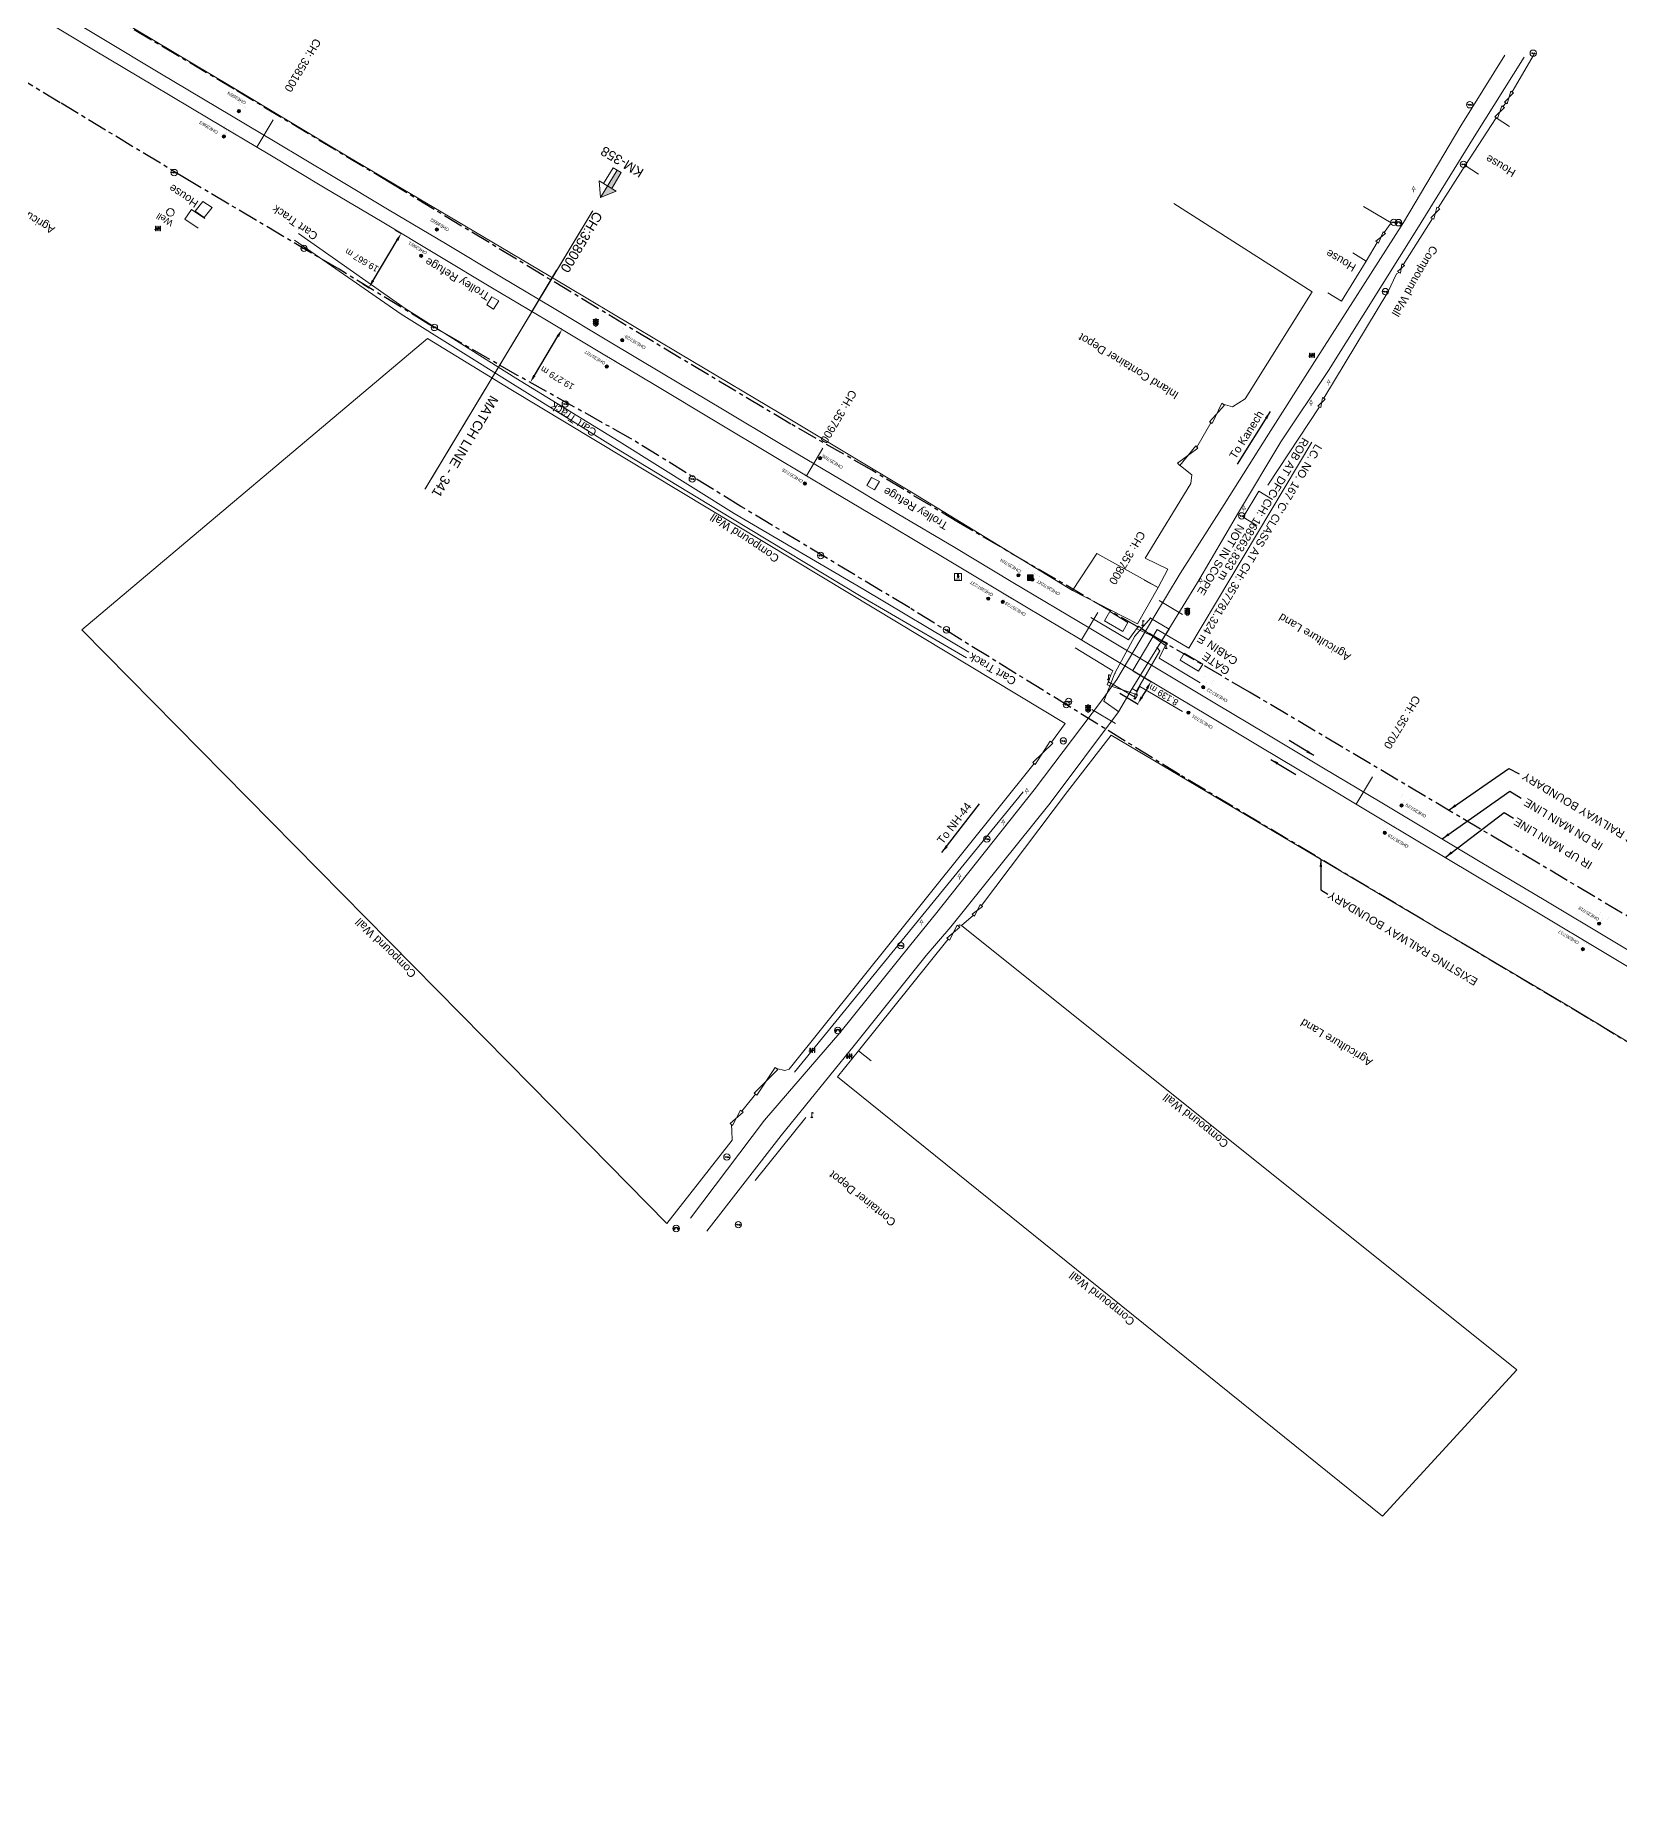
# Model space of a CAD drawing. Header units: metres. Extents: x 593168 to 611286, y 3401475 to 3412398.
# Drawn here: x 595662 to 596157, y 3410301 to 3410848 of the extents above; entities that cross this region are included whole.
import ezdxf
from ezdxf.enums import TextEntityAlignment as Align

# ---------------------------------------------------------------- set-up
doc = ezdxf.new("R2010")
doc.units = ezdxf.units.M
doc.header["$MEASUREMENT"] = 0
doc.linetypes.add('CENTER', pattern=[2, 1.25, -0.25, 0.25, -0.25])
doc.linetypes.add('PHANTOM2', pattern=[1.25, 0.625, -0.125, 0.125, -0.125, 0.125, -0.125])
doc.layers.get('Defpoints').update_dxf_attribs({"lineweight": 0})
for name, color, linetype, lineweight in [('Arch', 7, 'Continuous', 0), ('Bench_Mark', 7, 'Continuous', 0), ('Cart Track', 34, 'Continuous', 0), ('Commercial Building Pucca', 251, 'Continuous', 0), ('Compound Wall', 251, 'Continuous', 0), ('DFCC BOUNDARY', 6, 'CENTER', 0), ('Electric Pole', 251, 'Continuous', 0), ('Existing IR Chainage', 7, 'Continuous', 0), ('Existing IR Track', 143, 'Continuous', 0), ('Fence', 251, 'F-LINE', 0), ('Gate', 251, 'Continuous', 0), ('GIDN', 251, 'Continuous', 0), ('Govt buliding', 251, 'Continuous', 0), ('Grill', 251, 'Continuous', 0), ('KM STONE', 7, 'Continuous', 0), ('Lamp_Post', 251, 'Continuous', 0), ('LC DETAILS IN PLAN', 7, 'Continuous', 0), ('OHE MAST', 8, 'Continuous', 0), ('OHE MAST TEXT', 8, 'Continuous', 0), ('Pavers', 7, 'Continuous', 0), ('PROPOSED DFCC TRACK', 1, 'Continuous', 0), ('Residential Building Pucca', 251, 'Continuous', 0), ('Residential Building Semipucca', 251, 'Continuous', 0), ('Side Details', 251, 'Continuous', 0), ('Sign Board', 251, 'Continuous', 0), ('Subroad Edge', 34, 'Continuous', 0), ('Telephone_Pole', 251, 'Continuous', 0), ('Text1', 251, 'Continuous', 0), ('Transformer', 251, 'Continuous', 0), ('Trolley Stand', 251, 'Continuous', 0), ('Well', 5, 'Continuous', 0)]:
    doc.layers.add(name, color=color, linetype=linetype, lineweight=lineweight)
doc.layers.add('Existing Railway Boundary', color=7, linetype='CENTER')
doc.layers.add('MATCH LINE', color=7, linetype='Continuous')
doc.styles.add('CUT-FILL', font='cut-fill.shx', dxfattribs={"height": 2})
doc.styles.get("Standard").update_dxf_attribs({"font": 'arial.ttf'})
doc.styles.add('Style-Arial', font='arial.ttf')
doc.linetypes.add('F-LINE', pattern='A,0.6,["X",Standard,S=0.3,R=0,X=0,Y=-0.15],0.1', length=0.7)
doc.dimstyles.new('ISO-25', dxfattribs={"dimtxt": 2.5, "dimasz": 2.5, "dimexe": 1.25, "dimexo": 0.625, "dimtad": 1, "dimtxsty": 'Standard', "dimcen": 2.5, "dimadec": 0, "dimazin": 0, "dimtfac": 1, "dimtmove": 0, "dimatfit": 3, "dimfxl": 1, "dimarcsym": 0})
doc.dimstyles.get("Standard").update_dxf_attribs({"dimtxt": 0.18, "dimasz": 0.18, "dimexe": 0.18, "dimexo": 0.0625, "dimgap": 0.09, "dimtad": 0, "dimtih": 1, "dimtoh": 1, "dimdec": 4, "dimzin": 0, "dimdsep": 46, "dimtxsty": 'Standard', "dimcen": 0.09, "dimadec": 0, "dimazin": 0, "dimtfac": 1, "dimtdec": 4, "dimtofl": 0, "dimtmove": 0, "dimatfit": 3, "dimfxl": 1, "dimtolj": 1, "dimtzin": 0, "dimarcsym": 0})

# ---------------------------------------------------------------- blocks, each defined once
blk = doc.blocks.new('GT')
at = {"layer": 'Gate'}
for p, q in [((-0.5, -0.5), (-0.5, 0.5)), ((-0.5, 0.5), (0.5, -0.5)), ((0.5, 0.5), (0.5, -0.5))]:
    blk.add_line(p, q, dxfattribs=at)
blk.add_lwpolyline([(0.5, 0.5), (-0.5, -0.5)], dxfattribs=at)
blk = doc.blocks.new('EP')
blk.add_hatch(color=8).paths.add_polyline_path([(-0.21, -0.05), (-0.21, 0.16), (-0.93, -0.01), (-0.31, 0.07), (-0.31, -0.19), (0.31, 0), (0.31, -0.24), (0.94, -0.01), (0.41, -0.1), (0.43, 0.15)])
at = {"color": 8}
for p, q in [((-0.93, -0.01), (-0.21, 0.16)), ((-0.31, 0.07), (-0.93, -0.01)), ((-0.31, -0.19), (-0.31, 0.07)), ((0.31, 0), (-0.31, -0.19)), ((-0.21, 0.16), (-0.21, -0.05)), ((-0.21, -0.05), (0.43, 0.15)), ((0.31, -0.24), (0.31, 0)), ((0.43, 0.15), (0.41, -0.1)), ((0.94, -0.01), (0.31, -0.24)), ((0.41, -0.1), (0.94, -0.01))]:
    blk.add_line(p, q, dxfattribs=at)
blk.add_circle((0, 0), 1, dxfattribs=at)
blk = doc.blocks.new('LP')
for points in [[(0, 0), (0, 1.5)], [(0.25, 1.35), (0.44, 1.35)]]:
    blk.add_lwpolyline(points)
for centre, radius, start, end in [((0.07, 0.99), 0.519, 57.6425, 97.3165), ((0.34, 1.33), 0.094, 11.7012, 168.0476)]:
    blk.add_arc(centre, radius, start, end)
at = {"extrusion": (0, 0, -1)}
blk.add_ellipse((0, 0.01), major_axis=(0.308, 0), ratio=0.400495, dxfattribs=at)
blk.add_ellipse((0.35, 1.36), major_axis=(0.0017, 0.0438), ratio=0.461056, start_param=1.74022, end_param=4.575836)
blk = doc.blocks.new('SIG')
for color, points in [(1, [(-0.22, 0.42, 0.180295), (-0.01, 0.33, -0.00255), (0.01, 0.33, -0.00255), (0.02, 0.33, 0.180295), (0.23, 0.42, -0.002654), (0.25, 0.44, 0.184495), (0.33, 0.65, 1.000001), (-0.32, 0.65, 0.184495), (-0.24, 0.44, -0.002654)]), (2, [(0.23, -0.23, -0.002654), (0.25, -0.21, 0.184495), (0.33, 0.01, 1.000001), (-0.32, 0.01, 0.184495), (-0.24, -0.21, -0.002654), (-0.22, -0.23, 0.180295), (-0.01, -0.32, -0.00255), (0.01, -0.32, -0.00255), (0.02, -0.32, 0.180295)]), (3, [(0.23, -0.88, -0.002654), (0.25, -0.86, 0.184495), (0.33, -0.64, 1.000001), (-0.32, -0.64, 0.184495), (-0.24, -0.86, -0.002654), (-0.22, -0.88, 0.395599)])]:
    blk.add_hatch(color=color).paths.add_polyline_path(points)
for p, q in [((-0.31, 0.98), (-0.32, -0.9)), ((0.33, -0.9), (0.32, 0.98))]:
    blk.add_line(p, q)
for points in [[(-0.31, 0.98), (-0.81, 0.98, 0.198758), (-0.42, 0.41, 0.003814), (-0.31, 0.39, 0.003814)], [(-0.31, 0.33), (-0.81, 0.33, 0.198758), (-0.42, -0.23, 0.003727), (-0.32, -0.26, 0.003727)], [(0.32, 0.98), (0.82, 0.98, -0.198758), (0.44, 0.41, -0.003814), (0.32, 0.39, -0.003814)], [(0.32, 0.33), (0.82, 0.33, -0.198758), (0.44, -0.23, -0.003727), (0.33, -0.26, -0.003727)], [(-0.32, -0.32), (-0.81, -0.32, 0.198758), (-0.42, -0.88, 0.003639), (-0.32, -0.9)], [(0.33, -0.32), (0.82, -0.32, -0.198758), (0.44, -0.88, -0.003639), (0.33, -0.9)]]:
    blk.add_lwpolyline(points, format="xyb")
for centre, radius, start, end in [((0.01, 0.91), 0.324, 12.4049, 167.5951), ((0.01, 0.81), 0.357, 27.7578, 152.2422), ((0.01, -0.9), 0.324, 181.4572, 358.5428)]:
    blk.add_arc(centre, radius, start, end)
blk = doc.blocks.new('TP')
at = {"layer": 'Telephone_Pole'}
blk.add_hatch(color=8, dxfattribs=at).paths.add_polyline_path([(0.49, 0.08, -0.516403), (0.5, 0.04, 0.157799), (0.42, -0.19, 0.257253), (0.43, -0.21), (0.7, -0.4, 0.297943), (0.73, -0.4, 0.213635), (0.94, -0.09, 0.292624), (0.86, 0.1, 0.314672), (-0.86, 0.1, 0.297888), (-0.94, -0.1, 0.205841), (-0.73, -0.4, 0.297943), (-0.7, -0.4), (-0.43, -0.21, 0.257253), (-0.42, -0.19, 0.155164), (-0.5, 0.04, -0.510878), (-0.49, 0.08, -0.167449)])
at = {"layer": 'Telephone_Pole', "color": 8}
for p, q in [((-0.7, -0.4), (-0.43, -0.21)), ((-0.44, -0.22), (-0.44, -0.22)), ((0.7, -0.4), (0.43, -0.21)), ((0.44, -0.22), (0.44, -0.22))]:
    blk.add_line(p, q, dxfattribs=at)
blk.add_circle((0, 0), 1.03, dxfattribs=at)
for centre, radius, start, end in [((0.01, -1.13), 1.5, 55.3659, 125.2353), ((-0.48, 0.05), 0.0243, 109.2181, 217.464), ((-0.82, -0.21), 0.402, 2.1844, 37.464), ((0.01, -1.34), 1.5, 71.1943, 109.2181), ((0.82, -0.21), 0.402, 141.9464, 177.8156), ((0.48, 0.06), 0.0243, 321.9464, 71.1943), ((0.75, -0.06), 0.194, 350.1231, 55.3659), ((-0.44, -0.19), 0.0258, 304.4776, 2.1844), ((0.44, -0.19), 0.0258, 177.8156, 235.5224), ((0.72, -0.38), 0.0258, 235.5224, 301.8866), ((0.49, -0.01), 0.462, 301.8866, 350.1231)]:
    blk.add_arc(centre, radius, start, end, dxfattribs=at)
blk = doc.blocks.new('TRF')
blk.add_hatch(color=256).paths.add_polyline_path([(0.22, -0.04), (0.38, 0.42), (-0.98, -0.29), (0.02, 0.04), (-0.18, -0.39), (0.98, 0.09)])
for p, q in [((-0.69, 0.72), (-0.69, -0.72)), ((-0.52, 0.72), (-0.69, 0.72)), ((-0.52, -0.72), (-0.52, 0.72)), ((0, 0.72), (0, -0.72)), ((0.17, 0.72), (0, 0.72)), ((0.17, -0.72), (0.17, 0.72)), ((0.7, 0.72), (0.7, -0.72)), ((0.87, 0.72), (0.7, 0.72)), ((0.87, -0.72), (0.87, 0.72)), ((-0.69, -0.72), (-0.52, -0.72)), ((0, -0.72), (0.17, -0.72)), ((0.7, -0.72), (0.87, -0.72))]:
    blk.add_line(p, q)
blk.add_lwpolyline([(0.22, -0.04), (0.38, 0.42), (-0.98, -0.29), (0.02, 0.04), (-0.18, -0.39), (0.98, 0.09)], close=True)
blk = doc.blocks.new('TSB')
at = {"const_width": 0.132}
blk.add_lwpolyline([(-0.51, 0.84), (0.54, 0.84), (0, 1.85)], close=True, dxfattribs=at)
at = {"const_width": 0.142}
blk.add_lwpolyline([(0, 0.84), (0, 0)], dxfattribs=at)
blk = doc.blocks.new('GI2000D')
at = {"layer": 'GIDN'}
blk.add_hatch(color=256, dxfattribs=at).paths.add_polyline_path([(-0.17, 0.52), (-0.32, 0.52), (-0.01, 0), (0.29, 0.52), (0.14, 0.52), (0.14, 1.15), (-0.17, 1.15)])
for p, q in [((1.05, 1.27), (-1.08, 1.27)), ((-1.08, 1.27), (-1.08, -0.85)), ((1.05, -0.85), (1.05, 1.27)), ((-1.08, -0.85), (1.05, -0.85))]:
    blk.add_line(p, q, dxfattribs=at)
for points in [[(-0.32, 0.52), (-0.01, 0), (0.29, 0.52)], [(-0.32, 0.52), (-0.17, 0.52)], [(-0.17, 0.52), (-0.17, 1.15), (0.14, 1.15), (0.14, 0.52)], [(0.14, 0.52), (0.29, 0.52)]]:
    blk.add_lwpolyline(points, dxfattribs=at)
at = {"layer": 'GIDN', "style": 'CUT-FILL'}
blk.add_text('2000', height=0.5, dxfattribs=at).set_placement((-0.93, -0.69))
blk = doc.blocks.new('BM')
blk.add_hatch(color=256).paths.add_polyline_path([(-0.88, 0.88), (-0.88, -0.88), (0.88, -0.88), (0.88, 0.88)])
for p, q in [((0.88, 0.88), (-0.88, 0.88)), ((-0.88, 0.88), (-0.88, -0.88)), ((0.88, -0.88), (0.88, 0.88)), ((-0.88, -0.88), (0.88, -0.88))]:
    blk.add_line(p, q)
blk = doc.blocks.new('KM POST PLAN')
h = blk.add_hatch(color=256)
h.dxf.hatch_style = 1
h.paths.add_polyline_path([(0, -8.5), (-3, -8.5), (-3, -20), (0, -20)])
h.paths.add_polyline_path([(0, -8.5), (0, 0), (-6.3, -8.5)])
for points in [[(0, 0), (-6.3, -8.5), (6.3, -8.5)], [(0, 0), (0, -20)], [(0, 0), (6.3, -8.5)], [(3, -8.5), (3, -20), (-3, -20), (-3, -8.5)]]:
    blk.add_lwpolyline(points)
at = {"style": 'Style-Arial'}
blk.add_attdef('KM-POST', text='', height=6, dxfattribs=at).set_placement((0, -26, -263.9), align=Align.MIDDLE_CENTER)
blk = doc.blocks.new('OHE MAST')
h = blk.add_hatch(color=253)
h.dxf.hatch_style = 1
edge = h.paths.add_edge_path()
edge.add_arc((0, 0), 0.514, 0, 360)
at = {"color": 253, "const_width": 0.01}
for points in [[(-1.03, -1.71), (0, 0)], [(-3.09, -2.23), (-2.32, -0.94), (0.26, -2.49), (-0.52, -3.77)]]:
    blk.add_lwpolyline(points, dxfattribs=at)
at = {"color": 253}
blk.add_circle((0, 0), 0.514, dxfattribs=at)
blk = doc.blocks.new('*D138')
at = {"layer": 'Defpoints', "color": 0, "transparency": 16777216}
for p in [(596004.79, 3410649.62), (596000.62, 3410642.64), (596006.36, 3410639.2)]:
    blk.add_point(p, dxfattribs=at)
at = {"layer": 'PROPOSED DFCC TRACK', "color": 0, "lineweight": -2, "transparency": 16777216}
for p, q in [((596004.9, 3410649.56), (596010.64, 3410646.12)), ((596000.72, 3410642.57), (596006.47, 3410639.14)), ((596009.25, 3410644.04), (596007.64, 3410641.35))]:
    blk.add_line(p, q, dxfattribs=at)
at = {"layer": 'PROPOSED DFCC TRACK', "color": 0, "transparency": 16777216}
for points in [[(596007.29, 3410641.56), (596008, 3410641.13), (596006.36, 3410639.2)], [(596008.9, 3410644.25), (596009.61, 3410643.83), (596010.54, 3410646.19)]]:
    blk.add_solid(points, dxfattribs=at)
at = {"layer": 'PROPOSED DFCC TRACK', "color": 0, "lineweight": 0, "transparency": 16777216, "insert": (596014.46, 3410641.97), "char_height": 2, "attachment_point": 5, "rotation": 149, "style": 'Style-Arial'}
blk.add_mtext('\\A1;8.139 m', dxfattribs=at)
blk = doc.blocks.new('TerminatorOpen_0.5')
at = {"color": 0, "linetype": 'ByBlock', "lineweight": -2}
for q in [(-1, 0.25), (-1, 0), (-1, -0.25)]:
    blk.add_line((0, 0), q, dxfattribs=at)
blk = doc.blocks.new('*D80')
at = {"layer": 'Defpoints', "color": 0, "linetype": 'ByBlock', "ltscale": 5, "transparency": 16777216}
for p in [(595826.52, 3410756.15), (595826.55, 3410756.14), (595816.64, 3410739.6)]:
    blk.add_point(p, dxfattribs=at)
at = {"layer": 'DFCC BOUNDARY', "color": 0, "linetype": 'ByBlock', "lineweight": -2, "ltscale": 5, "transparency": 16777216}
for p, q in [((595826.44, 3410756.2), (595826.41, 3410756.22)), ((595817.9, 3410741.76), (595825.23, 3410754.01)), ((595816.53, 3410739.66), (595816.5, 3410739.68))]:
    blk.add_line(p, q, dxfattribs=at)
at = {"layer": 'DFCC BOUNDARY', "color": 0, "linetype": 'ByBlock', "ltscale": 5, "transparency": 16777216}
for points in [[(595824.87, 3410754.22), (595825.59, 3410753.79), (595826.52, 3410756.15)], [(595817.54, 3410741.97), (595818.25, 3410741.54), (595816.61, 3410739.61)]]:
    blk.add_solid(points, dxfattribs=at)
at = {"layer": 'DFCC BOUNDARY', "color": 0, "linetype": 'ByBlock', "ltscale": 5, "transparency": 16777216, "insert": (595825.07, 3410740.99), "char_height": 2, "attachment_point": 5, "rotation": 149, "style": 'Style-Arial'}
blk.add_mtext('\\A1;19.279 m', dxfattribs=at)
blk = doc.blocks.new('*D81')
at = {"layer": 'Defpoints', "color": 0, "linetype": 'ByBlock', "ltscale": 5, "transparency": 16777216}
for p in [(595774.32, 3410787.34), (595776.31, 3410786.15), (595764.23, 3410770.46)]:
    blk.add_point(p, dxfattribs=at)
at = {"layer": 'DFCC BOUNDARY', "color": 0, "linetype": 'ByBlock', "lineweight": -2, "ltscale": 5, "transparency": 16777216}
for p, q in [((595767.5, 3410771.42), (595775.02, 3410784.01)), ((595774.43, 3410787.28), (595776.41, 3410786.09)), ((595764.34, 3410770.4), (595766.32, 3410769.21))]:
    blk.add_line(p, q, dxfattribs=at)
at = {"layer": 'DFCC BOUNDARY', "color": 0, "linetype": 'ByBlock', "ltscale": 5, "transparency": 16777216}
for points in [[(595774.67, 3410784.22), (595775.38, 3410783.79), (595776.31, 3410786.15)], [(595767.14, 3410771.63), (595767.85, 3410771.21), (595766.21, 3410769.27)]]:
    blk.add_solid(points, dxfattribs=at)
at = {"layer": 'DFCC BOUNDARY', "color": 0, "linetype": 'ByBlock', "ltscale": 5, "transparency": 16777216, "insert": (595763.99, 3410777.78), "char_height": 2, "attachment_point": 5, "rotation": 149, "style": 'Style-Arial'}
blk.add_mtext('\\A1;19.667 m', dxfattribs=at)

msp = doc.modelspace()

# ---------------------------------------------------------------- linework, layer by layer
at = {"layer": 'Arch'}
for points in [[(596020.3177, 3410667.1006, 257.8016), (596013.0598, 3410671.4402, 257.8236)], [(595992.0545, 3410637.4317, 257.8345), (595999.3902, 3410633.0233, 257.9285)]]:
    msp.add_polyline3d(points, dxfattribs=at)
at = {"layer": 'Cart Track'}
for points in [[(595920.0066, 3410672.6977, 257.0638), (595879.2149, 3410697.3282, 257.1078), (595843.077, 3410719.3289, 257.0398), (595811.0981, 3410739.1223, 257.0758), (595776.3058, 3410760.9445, 257.0388), (595742.9814, 3410784.1014, 257.2547)], [(595744.2568, 3410786.1147, 257.3137), (595777.5816, 3410762.6751, 257.0218), (595812.0842, 3410740.9706, 256.9958), (595844.3571, 3410721.1408, 256.9848), (595880.2911, 3410698.6864, 257.0678), (595920.7608, 3410674.8705, 257.0248)], [(595920.7608, 3410674.8705, 257.0248), (595953.6174, 3410655.3309, 256.9668)], [(595952.8208, 3410653.5272, 257.0758), (595920.0066, 3410672.6977, 257.0638)]]:
    msp.add_polyline3d(points, dxfattribs=at)
at = {"layer": 'Commercial Building Pucca'}
for points in [[(596112.8256, 3410804.6221, 257.2557), (596108.6305, 3410807.34, 257.2557), (596118.3225, 3410822.2997, 257.2797), (596122.5176, 3410819.5818, 257.2797)], [(596008.6277, 3410684.728, 257.8375), (596015.7537, 3410681.2488, 257.7586), (596012.7658, 3410675.5593, 257.2457), (596008.3404, 3410677.8833, 257.2457)]]:
    msp.add_polyline3d(points, dxfattribs=at)
at = {"layer": 'Compound Wall'}
for points in [[(596130.1728, 3410842.1403, 257.2867), (596123.2871, 3410830.3469, 257.3587)], [(596121.2934, 3410826.9118, 257.3817), (596120.4705, 3410825.7607, 257.3897)], [(596100.2226, 3410794.1265, 257.1807), (596108.6305, 3410807.34, 257.2557)], [(596060.8702, 3410767.94, 258.0025), (596017.6578, 3410795.4814, 255.7672)], [(596083.3534, 3410786.4069, 257.3617), (596085.539, 3410789.4681, 257.3957), (596076.8671, 3410794.526, 257.5509)], [(596089.2656, 3410776.3938, 257.2697), (596098.3788, 3410790.8055, 257.2207)], [(596077.7416, 3410777.4654, 257.3917), (596081.147, 3410783.3647, 257.4317)], [(596064.4614, 3410734.6576, 257.5986), (596084.4241, 3410767.7704, 257.5226), (596087.1924, 3410773.4877, 257.3637), (596087.9433, 3410773.9796, 257.2777)], [(596032.9953, 3410732.8253, 257.6316), (596035.907, 3410731.9575, 257.6156), (596039.9175, 3410734.4916, 257.5716), (596060.8702, 3410767.94, 258.0025)], [(595784.4951, 3410753.2804, 257.4297), (595676.5812, 3410662.2838, 257.4297), (595816.9588, 3410519.8337, 258.7195)], [(595810.5791, 3410737.4429, 257.4297), (595784.4951, 3410753.2804, 257.4297)], [(595810.5791, 3410737.4429, 257.4297), (595916.3232, 3410673.6844, 257.4523)], [(596047.0337, 3410707.5541, 257.5796), (596063.1017, 3410731.9994, 257.5826)], [(596024.8081, 3410719.3954, 257.6346), (596029.1895, 3410727.0312, 257.6316)], [(596008.6277, 3410684.728, 257.8375), (596022.9685, 3410708.0409, 257.5756), (596023.2717, 3410710.7686, 257.5856), (596019.155, 3410713.9663, 257.6176)], [(595986.0252, 3410674.6093, 259.3781), (596006.329, 3410664.1441, 257.9715), (596012.7658, 3410675.5593, 257.2457), (595993.5969, 3410686.1304, 258.7123), (595986.0252, 3410674.6093, 259.3781)], [(595916.3232, 3410673.6844, 257.4523), (595983.7157, 3410633.0349, 257.4667)], [(595983.7157, 3410633.0349, 257.4667), (595979.4003, 3410627.2588, 257.7204)], [(595998.0843, 3410629.459, 257.8625), (595984.4499, 3410611.86, 257.6086)], [(596216.8592, 3410496.3985, 256.404), (596216.9555, 3410498.7317, 256.5359), (596142.0295, 3410544.1057, 254.6125), (595998.0843, 3410629.459, 257.8625)], [(596216.8592, 3410496.3985, 256.404), (596216.9555, 3410498.7317, 256.5359), (596142.0295, 3410544.1057, 254.6125), (595998.0843, 3410629.459, 257.8625)], [(595893.488, 3410525.2712, 257.6566), (595896.171, 3410524.6635, 257.7736), (595897.4308, 3410525.056, 257.6126), (595973.9699, 3410620.5957, 257.7436)], [(595951.3153, 3410569.9544, 257.5656), (596124.7126, 3410431.0961, 256.5359), (596082.8022, 3410385.401, 259.812), (595912.5522, 3410522.6904, 257.8036)], [(595951.3153, 3410569.9544, 257.5656), (595950.7227, 3410570.2066, 257.6886), (595950.3713, 3410569.7578, 257.8755)], [(595947.1265, 3410565.7052, 257.7036), (595919.1561, 3410530.8437, 259.795)], [(595916.4359, 3410519.5436, 257.8036), (595912.5522, 3410522.6904, 257.8036), (595919.1611, 3410530.8471, 259.812), (595923.0448, 3410527.7003, 259.812)], [(595816.9588, 3410519.8337, 258.7195), (595859.3068, 3410476.8216, 259.1092)], [(595882.7089, 3410511.9495, 257.7106), (595886.9887, 3410517.2111, 257.6686)], [(595859.3068, 3410476.8216, 259.1092), (595879.6849, 3410502.8583, 257.8246), (595879.6196, 3410505.7675, 257.7666), (595879.4217, 3410507.8312, 257.7096)]]:
    msp.add_polyline3d(points, dxfattribs=at)
at = {"layer": 'Existing IR Chainage', "color": 7, "linetype": 'Continuous', "lineweight": 13, "flags": 128}
for points in [[(595736.362, 3410821.6712), (595731.2355, 3410813.0852)], [(595824.7714, 3410774.6747), (595817.081, 3410761.7962)], [(595908.0225, 3410719.0398), (595902.8949, 3410710.4545)], [(595993.8783, 3410667.777), (595988.7546, 3410659.1894)], [(596079.7075, 3410616.4339), (596074.5719, 3410607.8534)]]:
    msp.add_lwpolyline(points, dxfattribs=at)
at = {"layer": 'Existing IR Track', "flags": 128}
for points in [[(596170.1734, 3410555.8422), (596154.2932, 3410565.3403), (596133.7703, 3410577.6163), (596113.2744, 3410589.876), (596097.6869, 3410599.1997), (596082.0272, 3410608.5666), (596064.3773, 3410619.1341), (596046.7066, 3410629.714), (596030.954, 3410639.141), (596015.345, 3410648.482), (595991.2134, 3410662.9055), (595967.388, 3410677.1458), (595949.1957, 3410687.9879), (595931.2111, 3410698.7085), (595913.1621, 3410709.4849), (595895.1139, 3410720.2608), (595876.6183, 3410731.2984), (595858.1164, 3410742.3397), (595841.0905, 3410752.5194), (595824.0543, 3410762.7052), (595807.0875, 3410772.8237), (595790.0888, 3410782.9613), (595772.5425, 3410793.4543), (595755.0024, 3410803.9436), (595736.9425, 3410814.7418), (595718.9083, 3410825.5247), (595700.9463, 3410836.2612), (595682.9425, 3410847.0228), (595665.1983, 3410857.6389)], [(596167.9077, 3410552.0578), (596152.0357, 3410561.5369), (596131.4927, 3410573.8117), (596110.9242, 3410586.1018), (596095.4047, 3410595.3876), (596079.5815, 3410604.855), (596062.0955, 3410615.3207), (596044.7839, 3410625.6821), (596028.6749, 3410635.3334), (596013.5109, 3410644.4185), (595988.9264, 3410659.0869), (595965.1935, 3410673.2469), (595946.9099, 3410684.1655), (595928.7818, 3410694.9935), (595910.8861, 3410705.6817), (595892.7455, 3410716.5163), (595874.3563, 3410727.5161), (595855.7843, 3410738.6252), (595838.8475, 3410748.7685), (595821.6419, 3410759.0726), (595804.8572, 3410769.0955), (595787.8319, 3410779.2621), (595770.317, 3410789.7352), (595752.601, 3410800.3285), (595734.7095, 3410811.011), (595716.5792, 3410821.836), (595698.7012, 3410832.5098), (595680.7593, 3410843.2218), (595662.9439, 3410853.8717)]]:
    msp.add_lwpolyline(points, dxfattribs=at)
at = {"layer": 'Existing Railway Boundary', "ltscale": 5}
for points in [[(596565.7099, 3410328.7441), (596427.9027, 3410410.979), (596336.5641, 3410466.3901), (596294.1327, 3410491.9209), (596252.2462, 3410517.5825), (596122.0216, 3410594.9779), (596041.2343, 3410642.8592), (595950.3874, 3410695.8455), (595923.2487, 3410712.1863), (595898.0299, 3410726.5886), (595863.6515, 3410747.1001), (595773.0721, 3410801.8182), (595724.1058, 3410831.245), (595686.0849, 3410853.8196), (595607.5762, 3410900.8377), (595422.7043, 3411010.1706)], [(596552.5715, 3410300.8278), (596353.2672, 3410418.7139), (596319.8018, 3410440.5095), (596278.5061, 3410466.0808), (596234.8081, 3410491.4151), (596197.8735, 3410510.0694), (596147.1649, 3410540.8969), (596061.8544, 3410591.7041), (596019.4509, 3410617.0475), (595935.1346, 3410669.1451), (595882.345, 3410700.8951), (595847.8965, 3410722.1304), (595812.6684, 3410741.815), (595784.8688, 3410757.8556), (595756.8821, 3410774.948), (595709.6343, 3410802.9031), (595669.8324, 3410826.98), (595399.9234, 3410989.4837)]]:
    msp.add_lwpolyline(points, dxfattribs=at)
at = {"layer": 'Fence'}
for p, q in [((595899.195, 3410524.1708), (595970.5961, 3410611.7387)), ((595984.4499, 3410611.86), (595957.5052, 3410576.2424)), ((595955.0078, 3410573.1389), (595951.3153, 3410569.9544)), ((595886.8297, 3410490.2904), (595902.7263, 3410509.9183))]:
    msp.add_line(p, q, dxfattribs=at)
msp.add_lwpolyline([(595986.0252, 3410674.6093), (595935.6624, 3410705.3408), (595898.6824, 3410727.4854), (595863.0026, 3410748.7516), (595828.111, 3410769.5342), (595796.2128, 3410788.4877), (595759.7379, 3410810.1088), (595723.2335, 3410832.0475), (595687.0309, 3410853.5815), (595649.8777, 3410875.916), (595611.2865, 3410898.9071), (595580.9885, 3410916.5931), (595512.5764, 3410957.996), (595476.5661, 3410979.361), (595402.8039, 3411023.3737), (595368.2592, 3411043.3332), (595301.4084, 3411083.0248), (595228.5864, 3411126.7737), (595192.3758, 3411148.8751), (595162.8088, 3411167.1177), (595123.0253, 3411190.129), (595110.9292, 3411198.7494)], dxfattribs=at)
at = {"layer": 'Govt buliding'}
msp.add_polyline3d([(596003.3094, 3410664.6057, 257.8106), (596001.658, 3410661.7682, 257.6506), (595995.9839, 3410665.165, 257.6966), (595997.6372, 3410668.0058, 257.6966)], close=True, dxfattribs=at)
at = {"layer": 'Grill'}
for points in [[(596006.294, 3410662.9956, 257.9115), (596003.4695, 3410659.1727, 257.8515), (595991.7492, 3410666.201, 257.6116)], [(596025.8937, 3410645.7875, 257.4926), (596013.0108, 3410653.465, 258.1255), (596014.6472, 3410656.6818, 258.0845), (596015.2807, 3410657.8404, 258.0525)], [(595997.0503, 3410645.6264, 257.9535), (595997.899, 3410648.2783, 258.0395), (595998.5933, 3410649.5342, 258.0665), (595986.8348, 3410656.667, 257.5056)], [(596020.332, 3410636.8064, 257.5036), (596006.9548, 3410644.6185, 258.0575), (596006.068, 3410642.7502, 258.0065), (596006.0328, 3410641.5543, 257.8945)]]:
    msp.add_polyline3d(points, dxfattribs=at)
at = {"layer": 'LC DETAILS IN PLAN', "lineweight": 13, "flags": 128}
msp.add_lwpolyline([(596004.7919, 3410649.6209), (596012.4407, 3410662.4404), (596022.2721, 3410656.5745), (596060.7006, 3410720.9814)], dxfattribs=at)
at = {"layer": 'MATCH LINE', "linetype": 'PHANTOM2', "ltscale": 15, "const_width": 0.4}
msp.add_lwpolyline([(595836.1251, 3410793.2334), (595783.7034, 3410706.2105)], dxfattribs=at)
at = {"layer": 'Pavers'}
msp.add_polyline3d([(596000.4131, 3410636.7293, 257.8805), (595995.7678, 3410640.0667, 257.8166), (595999.2155, 3410648.7487, 258.0015), (596005.4025, 3410660.3361, 258.0045), (596010.2883, 3410666.0075, 258.0415), (596016.1251, 3410662.5537, 257.9355), (596012.3944, 3410656.7039, 257.9845), (596013.2338, 3410655.774, 258.0415), (596006.0024, 3410643.1558, 257.9455), (596004.6547, 3410643.9993, 257.9305), (596000.3588, 3410636.6537, 257.9415)], dxfattribs=at)
for p in [(596010.288, 3410666.008, 258.041), (596005.403, 3410660.336, 258.004), (596016.125, 3410662.554, 257.936), (596012.394, 3410656.704, 257.985), (596013.234, 3410655.774, 258.041), (595999.216, 3410648.749, 258.001), (596004.615, 3410643.929, 257.893), (596006.002, 3410643.156, 257.946), (595995.768, 3410640.067, 257.817), (596000.413, 3410636.729, 257.881)]:
    msp.add_point(p, dxfattribs=at)
at = {"layer": 'Residential Building Pucca'}
msp.add_polyline3d([(596043.4992, 3410694.899, 257.5026), (596039.2372, 3410697.5106, 257.5026), (596044.2207, 3410705.6436, 257.4297), (596048.4827, 3410703.032, 257.4297)], dxfattribs=at)
msp.add_polyline3d([(596025.36, 3410649.3583, 257.9815), (596019.5576, 3410652.8666, 258.0295), (596020.8711, 3410655.0655, 258.0085), (596026.6737, 3410651.5572, 258.0085)], close=True, dxfattribs=at)
at = {"layer": 'Residential Building Semipucca'}
msp.add_polyline3d([(595711.907, 3410793.0683, 257.9805), (595714.3838, 3410796.1705, 257.9625), (595717.2347, 3410794.223, 258.0055), (595714.7579, 3410791.1207, 258.0055)], close=True, dxfattribs=at)
for points in [[(595712.8868, 3410787.8177, 257.9285), (595708.7712, 3410790.6544, 257.9285), (595710.8319, 3410793.6443, 257.9705), (595714.9476, 3410790.8077, 257.9705)], [(596073.4983, 3410780.1073, 257.3917), (596077.7416, 3410777.4654, 257.3917), (596069.9797, 3410764.9982, 257.4327), (596065.7363, 3410767.64, 257.4327)]]:
    msp.add_polyline3d(points, dxfattribs=at)
at = {"layer": 'Subroad Edge'}
for points in [[(595866.6595, 3410478.5352, 257.9705), (595889.7348, 3410509.1307, 257.8925), (595913.3311, 3410536.4434, 257.9925), (595935.4894, 3410564.0045, 257.7606), (595943.1616, 3410573.4713, 257.7716), (595974.0435, 3410612.3014, 257.5376), (595995.0118, 3410640.1646, 257.8515), (595999.8415, 3410646.8237, 257.9705), (596011.0578, 3410665.7509, 258.0155), (596019.6324, 3410679.9224, 257.7406), (596033.3246, 3410701.4832, 257.3527), (596047.1476, 3410723.4485, 257.2487), (596061.5784, 3410746.0468, 257.3047), (596089.333, 3410789.6005, 257.2947), (596107.2579, 3410819.7828, 257.2157), (596121.0388, 3410841.8587, 257.2757)], [(595871.7446, 3410474.467, 257.9075), (595894.9712, 3410504.31, 258.0035), (595917.7296, 3410532.473, 258.0345), (595940.2466, 3410560.57, 257.7066), (595947.9391, 3410569.4927, 257.7516), (595978.9722, 3410608.1832, 257.6436), (596000.3588, 3410636.6537, 257.9415), (596004.6547, 3410643.9993, 257.9305), (596016.1021, 3410662.575, 257.9695), (596024.9866, 3410677.1181, 257.6976), (596037.8623, 3410698.9227, 257.4517), (596051.0309, 3410720.9974, 257.3147), (596065.9082, 3410743.3642, 257.3987), (596093.5521, 3410787.3402, 257.2827), (596111.418, 3410816.297, 257.2347), (596127.0113, 3410841.2073, 257.3227)]]:
    msp.add_polyline3d(points, dxfattribs=at)
at = {"layer": 'Trolley Stand'}
for points in [[(595803.0088, 3410763.8662, 257.7676), (595804.6506, 3410766.3771, 257.7966), (595806.806, 3410765.0537, 257.7816), (595805.1641, 3410762.5426, 257.7816)], [(595924.1473, 3410706.0925, 257.8545), (595921.6919, 3410707.3648, 257.8575), (595923.2131, 3410709.9226, 257.8625), (595925.6685, 3410708.6503, 257.8625)]]:
    msp.add_polyline3d(points, close=True, dxfattribs=at)
at = {"layer": 'Well'}
msp.add_circle((595704.1988, 3410792.722, 258.0655), 1.1738, dxfattribs=at)

# ---------------------------------------------------------------- block references
at = {"layer": 'Bench_Mark'}
msp.add_blockref('BM', (595972.838, 3410678.586, 257.397), dxfattribs=at)
at = {"layer": 'Electric Pole'}
for p, xscale, yscale, zscale in [((596129.8788, 3410842.454, 257.3957), 0.9997078270025586, 0.9997078270025586, 0.9997078270025586), ((596110.0503, 3410826.3564, 257.1348), 0.9997078270025586, 0.9997078270025586, 0.9997078270025586), ((595705.3918, 3410805.1698, 258.4874), 0.9997078269980546, 0.9997078269980546, 0.9997078269980546), ((596108.0871, 3410807.7436, 257.3937), 0.9997078270025586, 0.9997078270025586, 0.9997078270025586), ((596086.3582, 3410789.6106, 257.3667), 0.9997078270025586, 0.9997078270025586, 0.9997078270025586), ((595745.938, 3410781.4938, 258.4284), 0.9997078269980546, 0.9997078269980546, 0.9997078269980546), ((596083.6834, 3410767.981, 257.4607), 0.9997078270025586, 0.9997078270025586, 0.9997078270025586), ((595786.6776, 3410756.7853, 257.4507), 0.9997078269980546, 0.9997078269980546, 0.9997078269980546), ((595827.5372, 3410732.8706, 257.0528), 0.9997078269980546, 0.9997078269980546, 0.9997078269980546), ((595867.2183, 3410709.4578, 256.144), 0.9997078269980546, 0.9997078269980546, 0.9997078269980546), ((596038.8025, 3410697.9148, 257.5856), 0.9997078270025586, 0.9997078270025586, 0.9997078270025586), ((595907.3099, 3410685.5307, 256.8868), 0.9997078269980546, 0.9997078269980546, 0.9997078269980546), ((595946.5986, 3410662.3104, 257.0338), 0.9997078270025586, 0.9997078270025586, 0.9997078270025586), ((595984.0405, 3410638.9804, 257.3427), 0.9997078270025586, 0.9997078270025586, 0.9997078270025586), ((595984.7899, 3410639.9205, 257.3217), 0.9997078270025586, 0.9997078270025586, 0.9997078270025586), ((595983.1051, 3410627.6171, 257.6656), 0.9997078270025586, 0.9997078270025586, 0.9997078270025586), ((595959.2111, 3410596.9596, 257.6236), 0.9997078270025586, 0.9997078270025586, 0.9997078270025586), ((595932.3424, 3410563.6449, 257.8106), 0.9997078270025586, 0.9997078270025586, 0.9997078270025586), ((595878.0246, 3410497.6222, 257.9615), 0.9997078270025586, 0.9997078270025586, 0.9997078270025586), ((595881.5907, 3410476.487, 257.6246), 0.9997078270025586, 0.9997078270025586, 0.9997078270025586)]:
    msp.add_blockref('EP', p, dxfattribs=dict(at, xscale=xscale, yscale=yscale, zscale=zscale))
at = {"layer": 'Gate'}
for p, xscale, yscale, zscale, rotation in [((596122.2902, 3410828.6294, 156.3202), 3.971803843080292, 0.9997078268792718, 3.971803843080292, 59.70703083349308), ((596119.4007, 3410824.0283, 156.3202), 4.074545309956278, 0.9997078268792718, 4.074545309956278, 57.7070308349096), ((596099.3006, 3410792.4676, 156.3202), 3.795929585549835, 0.9997078268792718, 3.795929585549835, 60.70703083233979), ((596082.2611, 3410784.8991, 156.3202), 3.723753309251024, 0.9997078268792718, 3.723753309251024, 53.707030832916), ((596088.6044, 3410775.1867, 156.3202), 2.752630103365858, 0.9997078268792718, 2.752630103365858, 61.70703083510494), ((596063.7816, 3410733.3285, 156.3202), 2.985733829633504, 0.9997078268792718, 2.985733829633504, 62.70703083193968), ((596031.0924, 3410729.9283, 156.3202), 6.932268254643582, 0.9997078268792718, 6.932268254643582, 56.70703083222781), ((596021.9816, 3410716.6808, 156.3202), 7.837897380455169, 0.9997078268792718, 7.837897380455169, 43.70703083352768), ((596010.7873, 3410660.418, 156.3202), 10.3603443816441, 0.9997078268792715, 10.3603443816441, 149.7070308340708), ((596001.5415, 3410643.5903, 156.3202), 9.86238681499744, 0.9997078268792599, 9.86238681499744, 155.7070308338916), ((595976.683, 3410623.9288, 156.3202), 8.595397262124735, 0.9997078268792718, 8.595397262124735, 50.70703083408642), ((595956.2565, 3410574.6906, 156.3202), 3.983514566974742, 0.9997078268792718, 3.983514566974742, 50.70703083360824), ((595948.7489, 3410567.7315, 156.3202), 5.191528562782526, 0.9997078268792716, 5.191528562782526, 51.707030832017), ((595890.2383, 3410521.2411, 156.3202), 10.35403072063963, 0.9997078268792718, 10.35403072063963, 50.70703083273595), ((595881.0653, 3410509.8903, 156.3202), 5.269333260531301, 0.9997078268792722, 5.269333260531301, 51.70703083439689)]:
    msp.add_blockref('GT', p, dxfattribs=dict(at, xscale=xscale, yscale=yscale, zscale=zscale, rotation=rotation))
at = {"layer": 'GIDN', "xscale": 0.9997078270025586, "yscale": 0.9997078270025586, "zscale": 0.9997078270025586}
msp.add_blockref('GI2000D', (595950.2368, 3410678.6124, 258.0375), dxfattribs=at)
at = {"layer": 'KM STONE', "xscale": 0.5, "yscale": 0.5, "zscale": 0.5, "rotation": 148.9903102435466}
msp.add_blockref('KM POST PLAN', (595838.6003, 3410797.3512), dxfattribs=at).add_auto_attribs({'KM-POST': 'KM-358'})
at = {"layer": 'Lamp_Post', "xscale": 0.9997078270025586, "yscale": 0.9997078270025586, "zscale": 0.9997078270025586}
for p in [(596007.9, 3410663.6905, 258.0445), (596015.2345, 3410656.5415, 258.1245), (595997.1844, 3410646.7819, 257.9925), (596005.4645, 3410640.7899, 257.8735), (595904.5922, 3410510.0197, 258.0275)]:
    msp.add_blockref('LP', p, dxfattribs=at)
at = {"layer": 'OHE MAST', "rotation": 180}
for p in [(595725.6155, 3410824.3518), (595725.6155, 3410824.3518), (595720.9388, 3410816.4579), (595720.9388, 3410816.4579), (595720.944, 3410816.4515), (595720.944, 3410816.4515), (595787.4378, 3410787.3818), (595787.4378, 3410787.3818), (595782.5291, 3410779.1885), (595782.5291, 3410779.1885), (595845.3229, 3410752.7947), (595845.3229, 3410752.7947), (595840.5035, 3410744.5556), (595840.5035, 3410744.5556), (595907.1412, 3410715.9241), (595907.1412, 3410715.9241), (595902.3973, 3410707.9993), (595902.3973, 3410707.9993), (595969.1016, 3410679.3447), (595969.1016, 3410679.3447), (595973.4379, 3410678.0209), (595973.4379, 3410678.0209), (595959.6705, 3410672.0552), (595959.6705, 3410672.0552), (595964.1851, 3410671.0566), (595964.1851, 3410671.0566), (596026.8329, 3410644.3896), (596026.8329, 3410644.3896), (596022.1641, 3410636.4433), (596022.1641, 3410636.4433), (596088.7506, 3410607.4607), (596088.7506, 3410607.4607), (596083.4901, 3410598.9086), (596083.4901, 3410598.9086), (596150.4413, 3410570.523), (596150.4413, 3410570.523), (596145.3997, 3410562.557), (596145.3997, 3410562.557)]:
    msp.add_blockref('OHE MAST', p, dxfattribs=at)
at = {"layer": 'Sign Board'}
for name, p, xscale, yscale, zscale in [('TSB', (596092.5238, 3410799.006, 257.2817), 0.9997078270025586, 0.9997078270025586, 0.9997078270025586), ('SIG', (595837.0841, 3410758.29, 257.9155), 0.9997078269980546, 0.9997078269980546, 0.9997078269980546), ('TSB', (596065.9449, 3410738.6349, 257.6916), 0.9997078270025586, 0.9997078270025586, 0.9997078270025586), ('TSB', (596060.4854, 3410732.278, 257.7856), 0.9997078270025586, 0.9997078270025586, 0.9997078270025586), ('TSB', (596039.4801, 3410699.2334, 257.4227), 0.9997078270025586, 0.9997078270025586, 0.9997078270025586), ('TSB', (596026.0335, 3410676.6149, 257.7416), 0.9997078270025586, 0.9997078270025586, 0.9997078270025586), ('SIG', (596021.855, 3410667.9521, 257.7366), 0.9997078270025586, 0.9997078270025586, 0.9997078270025586), ('SIG', (595990.8538, 3410637.6759, 257.8285), 0.9997078270025586, 0.9997078270025586, 0.9997078270025586), ('TSB', (595971.6897, 3410610.962, 257.6276), 0.9997078270025586, 0.9997078270025586, 0.9997078270025586), ('TSB', (595964.3399, 3410601.1626, 257.6776), 0.9997078270025586, 0.9997078270025586, 0.9997078270025586), ('TSB', (595950.6288, 3410584.2855, 257.6636), 0.9997078270025586, 0.9997078270025586, 0.9997078270025586), ('TSB', (595938.7999, 3410569.9184, 257.8345), 0.9997078270025586, 0.9997078270025586, 0.9997078270025586)]:
    msp.add_blockref(name, p, dxfattribs=dict(at, xscale=xscale, yscale=yscale, zscale=zscale))
at = {"layer": 'Telephone_Pole', "xscale": 0.9997078270025586, "yscale": 0.9997078270025586, "zscale": 0.9997078270025586}
for p in [(596087.7906, 3410789.5158, 257.4347), (595912.6827, 3410537.1519, 257.9535), (595862.2048, 3410475.2993, 257.5506)]:
    msp.add_blockref('TP', p, dxfattribs=at)
at = {"layer": 'Transformer'}
for p, xscale, yscale, zscale in [((595700.2424, 3410787.6962, 258.6103), 0.9997078269980546, 0.9997078269980546, 0.9997078269980546), ((596060.6853, 3410748.0788, 257.6336), 0.9997078270025586, 0.9997078270025586, 0.9997078270025586), ((595904.6431, 3410530.9494, 257.9025), 0.9997078270025586, 0.9997078270025586, 0.9997078270025586), ((595916.2315, 3410529.1206, 257.9715), 0.9997078270025586, 0.9997078270025586, 0.9997078270025586)]:
    msp.add_blockref('TRF', p, dxfattribs=dict(at, xscale=xscale, yscale=yscale, zscale=zscale))

# ---------------------------------------------------------------- texts
at = {"layer": 'Cart Track'}
for rotation, p in [(146.6099, (595837.6399, 3410724.5833, 156.3202)), (149.70904, (595968.651, 3410647.0172, 156.3202))]:
    msp.add_text('Cart Track', height=2.5, rotation=rotation, dxfattribs=at).set_placement(p)
at = {"layer": 'Existing IR Chainage', "color": 7, "lineweight": 0, "attachment_point": 6, "style": 'Style-Arial'}
for s, insert, char_height, rotation, line_spacing_factor in [('CH: 358100', (595740.773, 3410830.6844), 2.5, 239.159809, 0.60036), ('CH:358000', (595827.1817, 3410774.3555), 3, 239.156615, 0.6003), ('CH: 357900', (595908.1158, 3410720.9101), 2.5, 239.152212, 0.60036), ('CH: 357800', (595998.2864, 3410676.7916), 2.5, 239.177919, 0.60036), ('CH: 357700', (596084.1281, 3410625.4424), 2.5, 239.098631, 0.60036)]:
    msp.add_mtext(s, dxfattribs=dict(at, insert=insert, char_height=char_height, rotation=rotation, line_spacing_factor=line_spacing_factor))
at = {"layer": 'Existing IR Track', "color": 7, "lineweight": -3}
for s, p in [('IR DN MAIN LINE', (596127.3253, 3410608.7428)), ('IR UP MAIN LINE', (596124.1667, 3410602.7289))]:
    msp.add_text(s, height=2.5, rotation=149, dxfattribs=at).set_placement(p, align=Align.MIDDLE_RIGHT)
at = {"layer": 'Existing Railway Boundary', "linetype": 'Continuous', "ltscale": 5}
for p in [(596127.4323, 3410617.9748, -523.9387), (596066.7388, 3410580.8206, 613.7163)]:
    msp.add_text('EXISTING RAILWAY BOUNDARY', height=2.5, rotation=149, dxfattribs=at).set_placement(p, align=Align.RIGHT)
at = {"layer": 'LC DETAILS IN PLAN', "style": 'Style-Arial'}
msp.add_text("LC. NO. 167 'C' CLASS AT CH: 357781.324 m", height=2.5, rotation=239, dxfattribs=at).set_placement((596061.9051, 3410720.5606))
at = {"layer": 'LC DETAILS IN PLAN', "color": 10, "style": 'Style-Arial'}
for s, p in [('ROB AT DFC CH: 168263.833 m  ', (596057.8234, 3410722.6392)), ('NOT IN SCOPE', (596037.678, 3410695.5459))]:
    msp.add_text(s, height=2.5, rotation=239, dxfattribs=at).set_placement(p)
at = {"layer": 'MATCH LINE', "style": 'Style-Arial'}
msp.add_text('MATCH LINE - 341', height=3, rotation=239, dxfattribs=at).set_placement((595804.2661, 3410735.8381, -262.5224))
at = {"layer": 'OHE MAST TEXT'}
for s, p in [('OHE358/4', (595727.9641, 3410827.2276, 258.364)), ('OHE358/3', (595719.2299, 3410818.0277, 258.519)), ('OHE358/2', (595791.4003, 3410787.5997, 257.928)), ('OHE358/1', (595784.4891, 3410780.3423, 256.645)), ('OHE357/28', (595852.7962, 3410750.7397, 256.503)), ('OHE357/27', (595840.201, 3410745.9233, 257.373)), ('OHE357/25', (595901.8898, 3410709.0404, 257.741)), ('OHE357/26', (595914.404, 3410713.3939, 257.783)), ('OHE357/24', (595969.9981, 3410680.9081, 257.5)), ('OHE357/23T', (595961.3207, 3410673.5186, 257.488)), ('OHE357/24T', (595982.1908, 3410673.8266, 257.351)), ('OHE357/23', (595971.5231, 3410667.3932, 257.797)), ('OHE357/22', (596034.5346, 3410640.4264, 257.892)), ('OHE357/21', (596029.8894, 3410632.1213, 257.76)), ('OHE357/20', (596096.5941, 3410604.3944, 257.783)), ('OHE357/19', (596091.0698, 3410594.8953, 257.255)), ('OHE357/18', (596150.628, 3410572.2037, 257.853)), ('OHE357/17', (596144.2779, 3410564.8602, 257.782))]:
    msp.add_text(s, height=1, rotation=149, dxfattribs=at).set_placement(p)
at = {"layer": 'Side Details'}
for p in [(595668.3858, 3410787.9686, 156.3202), (596073.1408, 3410654.499, 1293.9752), (596079.9629, 3410527.8984, 156.3202)]:
    msp.add_text('Agriculture Land', height=2.5, rotation=149, dxfattribs=at).set_placement(p)
at = {"layer": 'Subroad Edge'}
for s, rotation, p in [('Cart Track', 145.204853, (595750.5333, 3410785.9033)), ('To Kanech', 58.163737, (596036.896, 3410715.447)), ('To NH-44', 52.678633, (595945.4456, 3410595.1314))]:
    msp.add_text(s, height=2.5, rotation=rotation, dxfattribs=at).set_placement(p)
at = {"layer": 'Text1'}
for s, rotation, p in [('House', 149.773376, (596124.6531, 3410805.773, 156.3202)), ('House', 146.6099, (595713.2111, 3410796.1227, 156.3202)), ('Trolley Refuge', 149.773376, (595804.2713, 3410767.2377, -258.3024)), ('House', 149.773376, (596074.7782, 3410776.2181, 156.3202)), ('Compound Wall', 239.773376, (596098.0526, 3410782.6147, 156.3202)), ('Inland Container Depot', 148.346903, (596019.3747, 3410736.2814, 156.3202)), ('Trolley Refuge', 149.773376, (595947.4117, 3410695.5668, -0.5208)), ('Compound Wall', 146.6099, (595894.6419, 3410685.2124, 156.3202)), ('CABIN', 145.065148, (596037.9005, 3410653.1435, 154.3708)), ('GATE', 145.065148, (596035.4042, 3410650.0572, 154.3708)), ('Compound Wall', 135.529677, (595781.1986, 3410555.1026, 156.3202)), ('Compound Wall', 141.488793, (596034.9655, 3410502.2058, 156.3202)), ('Container Depot', 141.488793, (595931.0766, 3410477.6774, 156.3202)), ('Compound Wall', 141.488793, (596005.6613, 3410446.6421, 156.3202))]:
    msp.add_text(s, height=2.5, rotation=rotation, dxfattribs=at).set_placement(p)
at = {"layer": 'Well'}
msp.add_text('Well', height=1.99942, rotation=148.850061, dxfattribs=at).set_placement((595705.3094, 3410789.9268, 156.3202))

# ---------------------------------------------------------------- dimensions: what is measured, and where the dimension line sits
at = {"layer": 'DFCC BOUNDARY', "color": 7, "linetype": 'ByBlock', "ltscale": 5}
for base, p1, p2, angle, picture, middle in [((595776.3059, 3410786.1541), (595764.2281, 3410770.4616), (595774.3211, 3410787.3409), 59.122618, '*D81', (595763.9914, 3410777.7821)), ((595826.5168, 3410756.1531), (595816.6394, 3410739.5961), (595826.545, 3410756.1362), 59.083249, '*D80', (595825.0688, 3410740.9864))]:
    dim = msp.add_linear_dim(base=base, p1=p1, p2=p2, angle=angle, dimstyle='Standard', override={"dimtxt": 2, "dimasz": 2.5, "dimexe": 0.125, "dimexo": 0.125, "dimgap": 0.125, "dimtad": 1, "dimtih": 0, "dimtoh": 0, "dimdec": 3, "dimzin": 11, "dimpost": ' m', "dimtxsty": 'Style-Arial', "dimsah": 1, "dimadec": 4, "dimazin": 3, "dimtmove": 2, "dimatfit": 1, "dimldrblk": 'TerminatorOpen_0.5', "dimfrac": 2, "dimtzin": 11}, dxfattribs=at)
    dim.commit()
    dim.dimension.update_dxf_attribs({"geometry": picture, "text_midpoint": middle, "dimtype": 129, "text_rotation": 149})
at = {"layer": 'PROPOSED DFCC TRACK', "color": 10, "lineweight": 0}
dim = msp.add_linear_dim(base=(596006.36042, 3410639.20085), p1=(596004.79184, 3410649.62074), p2=(596000.61562, 3410642.63543), angle=239.12655, dimstyle='Standard', override={"dimtxt": 2, "dimasz": 2.5, "dimexe": 0.125, "dimexo": 0.125, "dimgap": 0.125, "dimtad": 1, "dimtih": 0, "dimtoh": 0, "dimdec": 3, "dimzin": 11, "dimpost": ' m', "dimtxsty": 'Style-Arial', "dimsah": 1, "dimadec": 4, "dimazin": 3, "dimtmove": 2, "dimatfit": 1, "dimldrblk": 'TerminatorOpen_0.5', "dimfrac": 2, "dimtzin": 11}, dxfattribs=at)
dim.commit()
dim.dimension.update_dxf_attribs({"geometry": '*D138', "text_midpoint": (596014.4623, 3410641.97403), "dimtype": 129, "text_rotation": 149})

# ---------------------------------------------------------------- leaders
at = {"layer": 'Existing IR Track', "color": 7, "lineweight": -3}
for points, override in [([(596061.3555, 3410623.0481), (596053.674, 3410627.7631)], {"dimtxt": 3, "dimasz": 2.5, "dimtad": 0, "dimdec": 3, "dimzin": 2, "dimtdec": 3}), ([(596047.9191, 3410621.8427), (596055.757, 3410617.0844)], {"dimtxt": 3, "dimasz": 2.5, "dimtad": 0, "dimdec": 3, "dimzin": 2, "dimtdec": 3}), ([(596101.3987, 3410596.9795), (596122.5394, 3410611.933), (596126.1364, 3410609.7082)], {"dimtxt": 3, "dimasz": 2.5, "dimgap": 0.625, "dimtad": 0, "dimdec": 3, "dimzin": 2, "dimtdec": 3}), ([(596102.383, 3410591.2122), (596120.7802, 3410605.2582), (596123.7529, 3410603.4796)], {"dimtxt": 3, "dimasz": 2.5, "dimgap": 0.625, "dimtad": 0, "dimdec": 3, "dimzin": 2, "dimtdec": 3})]:
    msp.add_leader(points, dimstyle='ISO-25', override=override, dxfattribs=at)
at = {"layer": 'Existing Railway Boundary', "linetype": 'Continuous', "ltscale": 5}
for points in [[(596103.5941, 3410606.0336, -1137.655), (596122.2813, 3410619.0449, -1137.655), (596125.515, 3410617.2883, -1137.655)], [(596063.5355, 3410590.7029), (596063.586, 3410581.0733), (596065.7409, 3410579.7413)]]:
    msp.add_leader(points, dimstyle='ISO-25', override={"dimtxt": 3, "dimasz": 2.5, "dimgap": 0.625, "dimtad": 0, "dimdec": 3, "dimzin": 2, "dimtdec": 3}, dxfattribs=at)
at = {"layer": 'Subroad Edge'}
for points in [[(596047.7631, 3410730.5199), (596037.3773, 3410714.0318)], [(595945.1811, 3410592.7449), (595956.9369, 3410607.9596)]]:
    msp.add_leader(points, dimstyle='ISO-25', override={"dimtxt": 3, "dimasz": 2.5, "dimgap": 0.625, "dimtad": 0, "dimdec": 3, "dimzin": 2, "dimtdec": 3}, dxfattribs=at)

doc.saveas('drawing.dxf')
